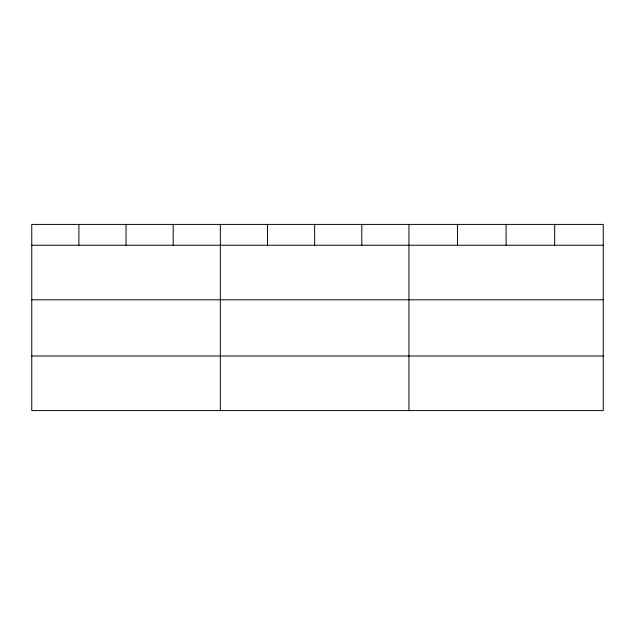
<?xml version="1.0" encoding="UTF-8"?>
<svg xmlns="http://www.w3.org/2000/svg" width="635" height="635" viewBox="0 0 635 635"><rect width="100%" height="100%" fill="white"/><g stroke="black" fill="none" stroke-linecap="round" stroke-linejoin="round"><path stroke-width="0.95" d="M603.25 299.799L603.25 224.409L31.75 224.409L31.75 410.591L603.25 410.591L603.25 299.799L31.75 299.799M31.75 245.237L603.25 245.237M31.75 356.021L603.25 356.021M554.672 224.409L554.672 245.237M506.095 224.409L506.095 245.237M457.517 224.409L457.517 245.237M408.94 224.409L408.94 410.591M361.791 224.409L361.791 245.237M314.642 224.409L314.642 245.237M267.494 224.409L267.494 245.237M220.345 224.409L220.345 410.591M173.196 224.409L173.196 245.237M126.047 224.409L126.047 245.237M78.899 224.409L78.899 245.237"/></g></svg>
